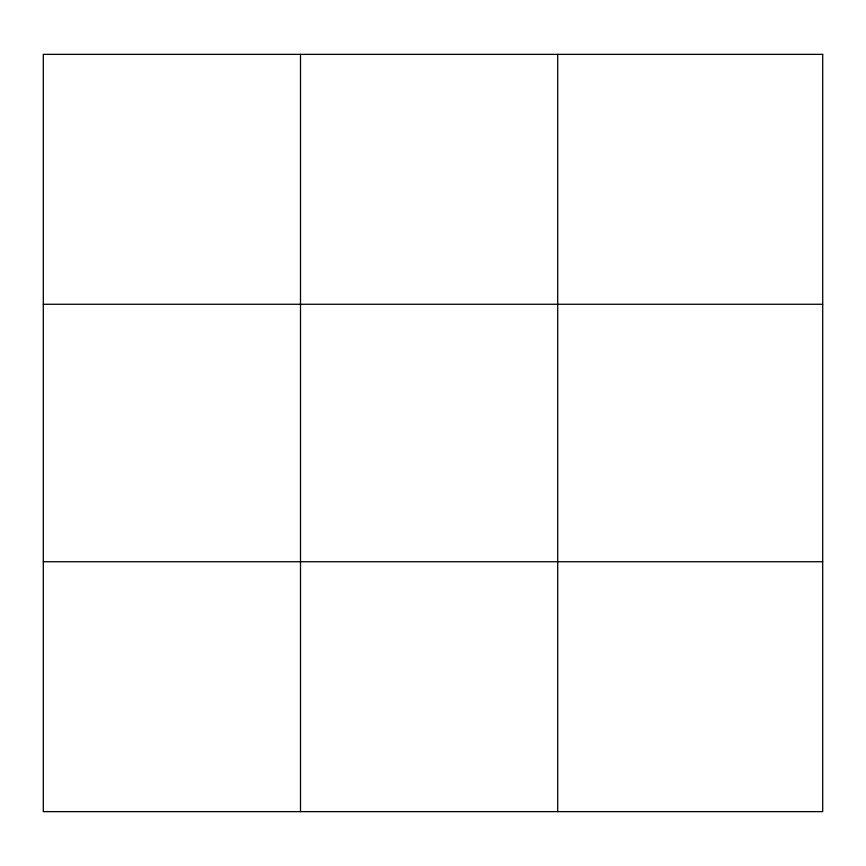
<?xml version="1.0" encoding="UTF-8"?>
<svg xmlns="http://www.w3.org/2000/svg" width="866" height="866" viewBox="0 0 866 866"><rect width="100%" height="100%" fill="white"/><g stroke="black" fill="none" stroke-linecap="round" stroke-linejoin="round"><path stroke-width="1.3" d="M300.502 811.637L300.502 54.363M557.704 811.637L557.704 54.363M43.3 304.269L822.7 304.269M43.3 561.731L822.7 561.731M822.7 54.363L822.7 811.637L43.3 811.637L43.3 54.363L822.7 54.363"/></g></svg>
